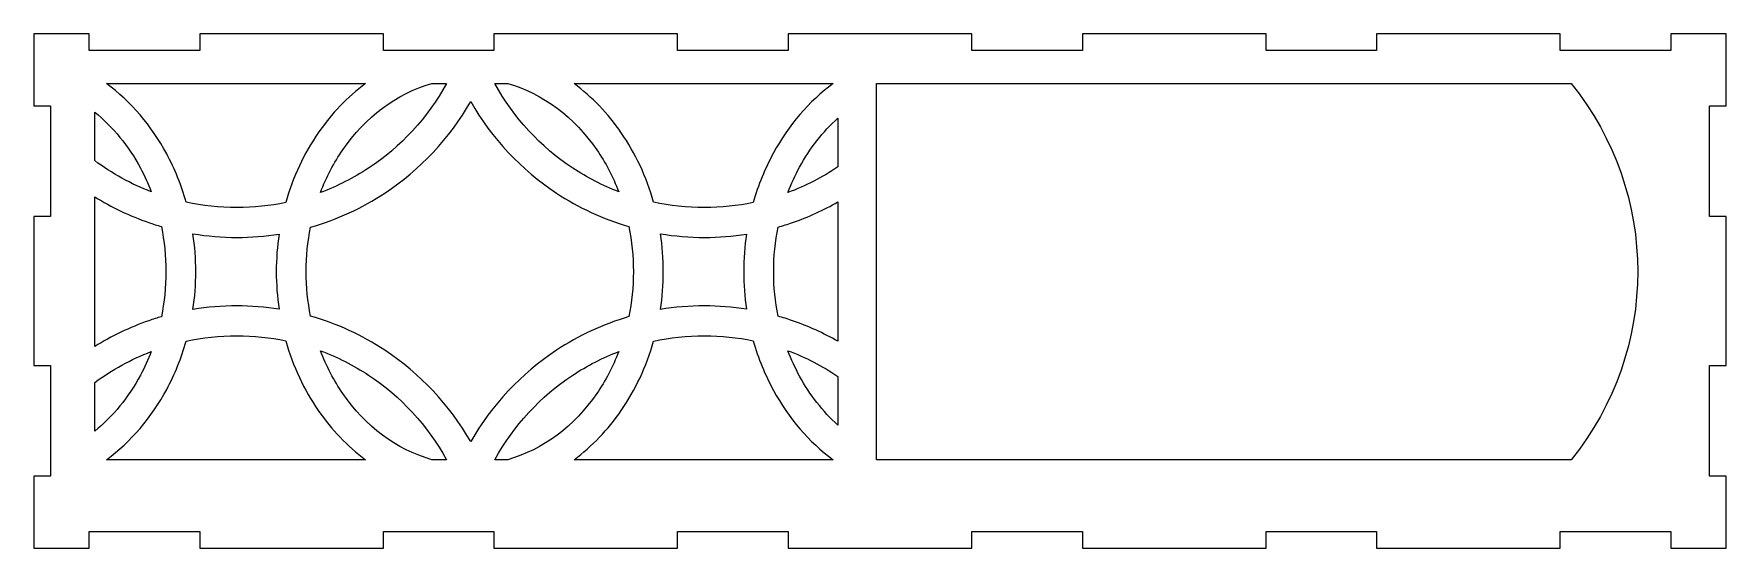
# Model space of a CAD drawing. Header units: millimetres. Extents: x -1649 to 1065, y -1734 to 2335.
# Drawn here: x 19.7 to 325.7, y 1417.7 to 1510.7 of the extents above; entities that cross this region are included whole.
import ezdxf

# ---------------------------------------------------------------- set-up
doc = ezdxf.new("R2010")
doc.units = ezdxf.units.MM
doc.header["$MEASUREMENT"] = 0
doc.layers.add('Camada 1', color=7, linetype='Continuous')

msp = doc.modelspace()

# ---------------------------------------------------------------- linework, layer by layer
at = {"layer": 'Camada 1', "color": 250, "lineweight": 20}
for points, knots in [([(295.7458, 1507.7147), (295.7458, 1507.7147), (315.7458, 1507.7147), (315.7458, 1507.7147), (315.7458, 1507.7147), (315.7458, 1507.7147), (315.7458, 1510.7147), (315.7458, 1510.7147), (315.7458, 1510.7147), (315.7458, 1510.7147), (325.7458, 1510.7147), (325.7458, 1510.7147), (325.7458, 1510.7147), (325.7458, 1510.7147), (325.7458, 1497.7147), (325.7458, 1497.7147), (325.7458, 1497.7147), (325.7458, 1497.7147), (322.7458, 1497.7147), (322.7458, 1497.7147), (322.7458, 1497.7147), (322.7458, 1497.7147), (322.7458, 1477.7147), (322.7458, 1477.7147), (322.7458, 1477.7147), (322.7458, 1477.7147), (325.7458, 1477.7147), (325.7458, 1477.7147), (325.7458, 1477.7147), (325.7458, 1477.7147), (325.7458, 1450.7147), (325.7458, 1450.7147), (325.7458, 1450.7147), (325.7458, 1450.7147), (322.7458, 1450.7147), (322.7458, 1450.7147), (322.7458, 1450.7147), (322.7458, 1450.7147), (322.7458, 1430.7147), (322.7458, 1430.7147), (322.7458, 1430.7147), (322.7458, 1430.7147), (325.7458, 1430.7147), (325.7458, 1430.7147), (325.7458, 1430.7147), (325.7458, 1430.7147), (325.7458, 1417.7147), (325.7458, 1417.7147), (325.7458, 1417.7147), (325.7458, 1417.7147), (315.7458, 1417.7147), (315.7458, 1417.7147), (315.7458, 1417.7147), (315.7458, 1417.7147), (315.7458, 1420.7147), (315.7458, 1420.7147), (315.7458, 1420.7147), (315.7458, 1420.7147), (295.7458, 1420.7147), (295.7458, 1420.7147), (295.7458, 1420.7147), (295.7458, 1420.7147), (295.7458, 1417.7147), (295.7458, 1417.7147), (295.7458, 1417.7147), (295.7458, 1417.7147), (262.5458, 1417.7147), (262.5458, 1417.7147), (262.5458, 1417.7147), (262.5458, 1417.7147), (262.5458, 1420.7147), (262.5458, 1420.7147), (262.5458, 1420.7147), (262.5458, 1420.7147), (242.5458, 1420.7147), (242.5458, 1420.7147), (242.5458, 1420.7147), (242.5458, 1420.7147), (242.5458, 1417.7147), (242.5458, 1417.7147), (242.5458, 1417.7147), (242.5458, 1417.7147), (209.3458, 1417.7147), (209.3458, 1417.7147), (209.3458, 1417.7147), (209.3458, 1417.7147), (209.3458, 1420.7147), (209.3458, 1420.7147), (209.3458, 1420.7147), (209.3458, 1420.7147), (189.3458, 1420.7147), (189.3458, 1420.7147), (189.3458, 1420.7147), (189.3458, 1420.7147), (189.3458, 1417.7147), (189.3458, 1417.7147), (189.3458, 1417.7147), (189.3458, 1417.7147), (156.1458, 1417.7147), (156.1458, 1417.7147), (156.1458, 1417.7147), (156.1458, 1417.7147), (156.1458, 1420.7147), (156.1458, 1420.7147), (156.1458, 1420.7147), (156.1458, 1420.7147), (136.1458, 1420.7147), (136.1458, 1420.7147), (136.1458, 1420.7147), (136.1458, 1420.7147), (136.1458, 1417.7147), (136.1458, 1417.7147), (136.1458, 1417.7147), (136.1458, 1417.7147), (102.9458, 1417.7147), (102.9458, 1417.7147), (102.9458, 1417.7147), (102.9458, 1417.7147), (102.9458, 1420.7147), (102.9458, 1420.7147), (102.9458, 1420.7147), (102.9458, 1420.7147), (82.9458, 1420.7147), (82.9458, 1420.7147), (82.9458, 1420.7147), (82.9458, 1420.7147), (82.9458, 1417.7147), (82.9458, 1417.7147), (82.9458, 1417.7147), (82.9458, 1417.7147), (49.7458, 1417.7147), (49.7458, 1417.7147), (49.7458, 1417.7147), (49.7458, 1417.7147), (49.7458, 1420.7147), (49.7458, 1420.7147), (49.7458, 1420.7147), (49.7458, 1420.7147), (29.7458, 1420.7147), (29.7458, 1420.7147), (29.7458, 1420.7147), (29.7458, 1420.7147), (29.7458, 1417.7147), (29.7458, 1417.7147), (29.7458, 1417.7147), (29.7458, 1417.7147), (19.7458, 1417.7147), (19.7458, 1417.7147), (19.7458, 1417.7147), (19.7458, 1417.7147), (19.7458, 1430.7147), (19.7458, 1430.7147), (19.7458, 1430.7147), (19.7458, 1430.7147), (22.7458, 1430.7147), (22.7458, 1430.7147), (22.7458, 1430.7147), (22.7458, 1438.4168), (22.7458, 1442.8167), (22.7458, 1450.7147), (22.7458, 1450.7147), (22.7458, 1450.7147), (19.7458, 1450.7147), (19.7458, 1450.7147), (19.7458, 1450.7147), (19.7458, 1450.7147), (19.7458, 1477.7147), (19.7458, 1477.7147), (19.7458, 1477.7147), (19.7458, 1477.7147), (22.7458, 1477.7147), (22.7458, 1477.7147), (22.7458, 1477.7147), (22.7458, 1477.7147), (22.7458, 1497.7147), (22.7458, 1497.7147), (22.7458, 1497.7147), (22.7458, 1497.7147), (19.7458, 1497.7147), (19.7458, 1497.7147), (19.7458, 1497.7147), (19.7458, 1497.7147), (19.7458, 1510.7147), (19.7458, 1510.7147), (19.7458, 1510.7147), (19.7458, 1510.7147), (29.7458, 1510.7147), (29.7458, 1510.7147), (29.7458, 1510.7147), (29.7458, 1510.7147), (29.7458, 1507.7147), (29.7458, 1507.7147), (29.7458, 1507.7147), (29.7458, 1507.7147), (49.7458, 1507.7147), (49.7458, 1507.7147), (49.7458, 1507.7147), (49.7458, 1507.7147), (49.7458, 1510.7147), (49.7458, 1510.7147), (49.7458, 1510.7147), (49.7458, 1510.7147), (82.9458, 1510.7147), (82.9458, 1510.7147), (82.9458, 1510.7147), (82.9458, 1510.7147), (82.9458, 1507.7147), (82.9458, 1507.7147), (82.9458, 1507.7147), (82.9458, 1507.7147), (102.9458, 1507.7147), (102.9458, 1507.7147), (102.9458, 1507.7147), (102.9458, 1507.7147), (102.9458, 1510.7147), (102.9458, 1510.7147), (102.9458, 1510.7147), (102.9458, 1510.7147), (136.1458, 1510.7147), (136.1458, 1510.7147), (136.1458, 1510.7147), (136.1458, 1510.7147), (136.1458, 1507.7147), (136.1458, 1507.7147), (136.1458, 1507.7147), (136.1458, 1507.7147), (156.1458, 1507.7147), (156.1458, 1507.7147), (156.1458, 1507.7147), (156.1458, 1507.7147), (156.1458, 1510.7147), (156.1458, 1510.7147), (156.1458, 1510.7147), (156.1458, 1510.7147), (189.3458, 1510.7147), (189.3458, 1510.7147), (189.3458, 1510.7147), (189.3458, 1510.7147), (189.3458, 1507.7147), (189.3458, 1507.7147), (189.3458, 1507.7147), (189.3458, 1507.7147), (209.3458, 1507.7147), (209.3458, 1507.7147), (209.3458, 1507.7147), (209.3458, 1507.7147), (209.3458, 1510.7147), (209.3458, 1510.7147), (209.3458, 1510.7147), (209.3458, 1510.7147), (242.5458, 1510.7147), (242.5458, 1510.7147), (242.5458, 1510.7147), (242.5458, 1510.7147), (242.5458, 1507.7147), (242.5458, 1507.7147), (242.5458, 1507.7147), (242.5458, 1507.7147), (262.5458, 1507.7147), (262.5458, 1507.7147), (262.5458, 1507.7147), (262.5458, 1507.7147), (262.5458, 1510.7147), (262.5458, 1510.7147), (262.5458, 1510.7147), (262.5458, 1510.7147), (295.7458, 1510.7147), (295.7458, 1510.7147), (295.7458, 1510.7147), (295.7458, 1510.7147), (295.7458, 1507.7147), (295.7458, 1507.7147)], [0, 0, 0, 0, 0.01449275, 0.01449275, 0.01449275, 0.01449275, 0.02898551, 0.02898551, 0.02898551, 0.02898551, 0.04347826, 0.04347826, 0.04347826, 0.04347826, 0.05797101, 0.05797101, 0.05797101, 0.05797101, 0.07246377, 0.07246377, 0.07246377, 0.07246377, 0.08695652, 0.08695652, 0.08695652, 0.08695652, 0.10144928, 0.10144928, 0.10144928, 0.10144928, 0.11594203, 0.11594203, 0.11594203, 0.11594203, 0.13043478, 0.13043478, 0.13043478, 0.13043478, 0.14492754, 0.14492754, 0.14492754, 0.14492754, 0.15942029, 0.15942029, 0.15942029, 0.15942029, 0.17391304, 0.17391304, 0.17391304, 0.17391304, 0.1884058, 0.1884058, 0.1884058, 0.1884058, 0.20289855, 0.20289855, 0.20289855, 0.20289855, 0.2173913, 0.2173913, 0.2173913, 0.2173913, 0.23188406, 0.23188406, 0.23188406, 0.23188406, 0.24637681, 0.24637681, 0.24637681, 0.24637681, 0.26086957, 0.26086957, 0.26086957, 0.26086957, 0.27536232, 0.27536232, 0.27536232, 0.27536232, 0.28985507, 0.28985507, 0.28985507, 0.28985507, 0.30434783, 0.30434783, 0.30434783, 0.30434783, 0.31884058, 0.31884058, 0.31884058, 0.31884058, 0.33333333, 0.33333333, 0.33333333, 0.33333333, 0.34782609, 0.34782609, 0.34782609, 0.34782609, 0.36231884, 0.36231884, 0.36231884, 0.36231884, 0.37681159, 0.37681159, 0.37681159, 0.37681159, 0.39130435, 0.39130435, 0.39130435, 0.39130435, 0.4057971, 0.4057971, 0.4057971, 0.4057971, 0.42028986, 0.42028986, 0.42028986, 0.42028986, 0.43478261, 0.43478261, 0.43478261, 0.43478261, 0.44927536, 0.44927536, 0.44927536, 0.44927536, 0.46376812, 0.46376812, 0.46376812, 0.46376812, 0.47826087, 0.47826087, 0.47826087, 0.47826087, 0.49275362, 0.49275362, 0.49275362, 0.49275362, 0.50724638, 0.50724638, 0.50724638, 0.50724638, 0.52173913, 0.52173913, 0.52173913, 0.52173913, 0.53623188, 0.53623188, 0.53623188, 0.53623188, 0.55072464, 0.55072464, 0.55072464, 0.55072464, 0.56521739, 0.56521739, 0.56521739, 0.56521739, 0.57971014, 0.57971014, 0.57971014, 0.57971014, 0.5942029, 0.5942029, 0.5942029, 0.5942029, 0.60869565, 0.60869565, 0.60869565, 0.60869565, 0.62318841, 0.62318841, 0.62318841, 0.62318841, 0.63768116, 0.63768116, 0.63768116, 0.63768116, 0.65217391, 0.65217391, 0.65217391, 0.65217391, 0.66666667, 0.66666667, 0.66666667, 0.66666667, 0.68115942, 0.68115942, 0.68115942, 0.68115942, 0.69565217, 0.69565217, 0.69565217, 0.69565217, 0.71014493, 0.71014493, 0.71014493, 0.71014493, 0.72463768, 0.72463768, 0.72463768, 0.72463768, 0.73913043, 0.73913043, 0.73913043, 0.73913043, 0.75362319, 0.75362319, 0.75362319, 0.75362319, 0.76811594, 0.76811594, 0.76811594, 0.76811594, 0.7826087, 0.7826087, 0.7826087, 0.7826087, 0.79710145, 0.79710145, 0.79710145, 0.79710145, 0.8115942, 0.8115942, 0.8115942, 0.8115942, 0.82608696, 0.82608696, 0.82608696, 0.82608696, 0.84057971, 0.84057971, 0.84057971, 0.84057971, 0.85507246, 0.85507246, 0.85507246, 0.85507246, 0.86956522, 0.86956522, 0.86956522, 0.86956522, 0.88405797, 0.88405797, 0.88405797, 0.88405797, 0.89855072, 0.89855072, 0.89855072, 0.89855072, 0.91304348, 0.91304348, 0.91304348, 0.91304348, 0.92753623, 0.92753623, 0.92753623, 0.92753623, 0.94202899, 0.94202899, 0.94202899, 0.94202899, 0.95652174, 0.95652174, 0.95652174, 0.95652174, 0.97101449, 0.97101449, 0.97101449, 0.97101449, 1, 1, 1, 1]), ([(56.4664, 1479.3142), (59.494, 1479.3142), (62.4476, 1479.6238), (65.2972, 1480.2133), (65.2972, 1480.2133), (66.6025, 1484.8364), (68.6111, 1489.0954), (71.1764, 1492.8178), (71.1764, 1492.8178), (73.5741, 1496.297), (76.4587, 1499.3083), (79.7123, 1501.7147), (79.7123, 1501.7147), (79.7123, 1501.7147), (32.901, 1501.7147), (32.901, 1501.7147), (32.901, 1501.7147), (37.2946, 1498.4655), (41.0151, 1494.113), (43.7702, 1488.9974), (43.7702, 1488.9974), (45.2288, 1486.2891), (46.4179, 1483.3664), (47.2938, 1480.2808), (47.2938, 1480.2808), (50.2415, 1479.6477), (53.31, 1479.3142), (56.4664, 1479.3142)], [0, 0, 0, 0, 0.125, 0.125, 0.125, 0.125, 0.25, 0.25, 0.25, 0.25, 0.375, 0.375, 0.375, 0.375, 0.5, 0.5, 0.5, 0.5, 0.625, 0.625, 0.625, 0.625, 0.75, 0.75, 0.75, 0.75, 1, 1, 1, 1]), ([(80.2596, 1486.4284), (86.1134, 1490.2908), (90.974, 1495.5422), (94.3744, 1501.7147), (94.3744, 1501.7147), (94.3744, 1501.7147), (91.6997, 1501.7147), (91.6997, 1501.7147), (91.6997, 1501.7147), (85.2754, 1499.9067), (79.6544, 1495.6177), (75.6136, 1489.7541), (75.6136, 1489.7541), (73.997, 1487.4083), (72.6339, 1484.8109), (71.5725, 1482.0181), (71.5725, 1482.0181), (74.651, 1483.1634), (77.562, 1484.6485), (80.2596, 1486.4284)], [0, 0, 0, 0, 0.16666667, 0.16666667, 0.16666667, 0.16666667, 0.33333333, 0.33333333, 0.33333333, 0.33333333, 0.5, 0.5, 0.5, 0.5, 0.66666667, 0.66666667, 0.66666667, 0.66666667, 1, 1, 1, 1]), ([(121.5241, 1489.7541), (117.4832, 1495.6177), (111.8622, 1499.9067), (105.4379, 1501.7147), (105.4379, 1501.7147), (105.4379, 1501.7147), (103.0876, 1501.7147), (103.0876, 1501.7147), (103.0876, 1501.7147), (106.488, 1495.5422), (111.3486, 1490.2908), (117.2025, 1486.4284), (117.2025, 1486.4284), (119.7889, 1484.7218), (122.5716, 1483.2862), (125.51, 1482.1613), (125.51, 1482.1613), (124.4567, 1484.8996), (123.113, 1487.4485), (121.5241, 1489.7541)], [0, 0, 0, 0, 0.16666667, 0.16666667, 0.16666667, 0.16666667, 0.33333333, 0.33333333, 0.33333333, 0.33333333, 0.5, 0.5, 0.5, 0.5, 0.66666667, 0.66666667, 0.66666667, 0.66666667, 1, 1, 1, 1]), ([(149.8268, 1480.2087), (150.7253, 1483.3903), (151.9567, 1486.4003), (153.4737, 1489.1822), (153.4737, 1489.1822), (156.2198, 1494.218), (159.9061, 1498.5048), (164.2509, 1501.7147), (164.2509, 1501.7147), (164.2509, 1501.7147), (117.4254, 1501.7147), (117.4254, 1501.7147), (117.4254, 1501.7147), (120.679, 1499.3083), (123.5635, 1496.2971), (125.9612, 1492.8178), (125.9612, 1492.8178), (128.513, 1489.115), (130.5138, 1484.8812), (131.8197, 1480.2863), (131.8197, 1480.2863), (134.7757, 1479.6496), (137.8457, 1479.3142), (140.9957, 1479.3142), (140.9957, 1479.3142), (144.0304, 1479.3142), (146.984, 1479.6224), (149.8268, 1480.2087)], [0, 0, 0, 0, 0.125, 0.125, 0.125, 0.125, 0.25, 0.25, 0.25, 0.25, 0.375, 0.375, 0.375, 0.375, 0.5, 0.5, 0.5, 0.5, 0.625, 0.625, 0.625, 0.625, 0.75, 0.75, 0.75, 0.75, 1, 1, 1, 1]), ([(297.7458, 1433.7147), (313.7458, 1453.5578), (313.7458, 1481.8716), (297.7458, 1501.7147), (297.7458, 1501.7147), (297.7458, 1501.7147), (172.125, 1501.7147), (172.125, 1501.7147), (172.125, 1501.7147), (172.125, 1501.7147), (172.125, 1433.7147), (172.125, 1433.7147), (172.125, 1433.7147), (172.125, 1433.7147), (297.7458, 1433.7147), (297.7458, 1433.7147)], [0, 0, 0, 0, 0.2, 0.2, 0.2, 0.2, 0.4, 0.4, 0.4, 0.4, 0.6, 0.6, 0.6, 0.6, 1, 1, 1, 1]), ([(40.9814, 1482.1571), (40.4095, 1483.6436), (39.752, 1485.0744), (39.0161, 1486.4408), (39.0161, 1486.4408), (36.8643, 1490.436), (34.0452, 1493.8803), (30.7458, 1496.5553), (30.7458, 1496.5553), (30.7458, 1496.5553), (30.7458, 1487.7887), (30.7458, 1487.7887), (30.7458, 1487.7887), (33.8738, 1485.4697), (37.3124, 1483.5657), (40.9814, 1482.1571)], [0, 0, 0, 0, 0.2, 0.2, 0.2, 0.2, 0.4, 0.4, 0.4, 0.4, 0.6, 0.6, 0.6, 0.6, 1, 1, 1, 1]), ([(128.1449, 1467.7147), (128.1449, 1470.5189), (127.8662, 1473.2437), (127.3398, 1475.854), (127.3398, 1475.854), (122.6446, 1477.2277), (118.2404, 1479.2911), (114.2444, 1481.9278), (114.2444, 1481.9278), (107.864, 1486.1376), (102.5343, 1491.8067), (98.731, 1498.4574), (98.731, 1498.4574), (94.9277, 1491.8068), (89.5982, 1486.1377), (83.2177, 1481.9278), (83.2177, 1481.9278), (79.1242, 1479.2268), (74.6021, 1477.1271), (69.7778, 1475.7544), (69.7778, 1475.7544), (69.2645, 1473.1744), (68.9928, 1470.4831), (68.9928, 1467.7147), (68.9928, 1467.7147), (68.9928, 1464.9463), (69.2645, 1462.2551), (69.7778, 1459.6751), (69.7778, 1459.6751), (74.6021, 1458.3023), (79.1241, 1456.2027), (83.2176, 1453.5017), (83.2176, 1453.5017), (89.598, 1449.2917), (94.9277, 1443.6227), (98.731, 1436.972), (98.731, 1436.972), (102.5343, 1443.6226), (107.864, 1449.2917), (114.2444, 1453.5017), (114.2444, 1453.5017), (118.2404, 1456.1384), (122.6446, 1458.2017), (127.3398, 1459.5755), (127.3398, 1459.5755), (127.8662, 1462.1857), (128.1449, 1464.9106), (128.1449, 1467.7147)], [0, 0, 0, 0, 0.07692308, 0.07692308, 0.07692308, 0.07692308, 0.15384615, 0.15384615, 0.15384615, 0.15384615, 0.23076923, 0.23076923, 0.23076923, 0.23076923, 0.30769231, 0.30769231, 0.30769231, 0.30769231, 0.38461538, 0.38461538, 0.38461538, 0.38461538, 0.46153846, 0.46153846, 0.46153846, 0.46153846, 0.53846154, 0.53846154, 0.53846154, 0.53846154, 0.61538462, 0.61538462, 0.61538462, 0.61538462, 0.69230769, 0.69230769, 0.69230769, 0.69230769, 0.76923077, 0.76923077, 0.76923077, 0.76923077, 0.84615385, 0.84615385, 0.84615385, 0.84615385, 1, 1, 1, 1]), ([(156.0979, 1482.0121), (159.2959, 1483.2046), (162.3223, 1484.7724), (165.125, 1486.663), (165.125, 1486.663), (165.125, 1486.663), (165.125, 1495.4733), (165.125, 1495.4733), (165.125, 1495.4733), (162.4106, 1493.0147), (160.0653, 1490.0129), (158.2067, 1486.6045), (158.2067, 1486.6045), (157.4108, 1485.145), (156.705, 1483.6106), (156.0979, 1482.0121)], [0, 0, 0, 0, 0.2, 0.2, 0.2, 0.2, 0.4, 0.4, 0.4, 0.4, 0.6, 0.6, 0.6, 0.6, 1, 1, 1, 1]), ([(42.8091, 1475.8609), (42.0476, 1476.0838), (41.2932, 1476.3247), (40.5466, 1476.5834), (40.5466, 1476.5834), (37.0787, 1477.7847), (33.7955, 1479.3605), (30.7458, 1481.2608), (30.7458, 1481.2608), (30.7458, 1481.2608), (30.7458, 1454.1687), (30.7458, 1454.1687), (30.7458, 1454.1687), (33.7955, 1456.069), (37.0787, 1457.6448), (40.5466, 1458.8461), (40.5466, 1458.8461), (41.2932, 1459.1048), (42.0474, 1459.3456), (42.809, 1459.5686), (42.809, 1459.5686), (43.3365, 1462.181), (43.6156, 1464.9083), (43.6156, 1467.7147), (43.6156, 1467.7147), (43.6156, 1470.5211), (43.3366, 1473.2485), (42.8091, 1475.8609)], [0, 0, 0, 0, 0.125, 0.125, 0.125, 0.125, 0.25, 0.25, 0.25, 0.25, 0.375, 0.375, 0.375, 0.375, 0.5, 0.5, 0.5, 0.5, 0.625, 0.625, 0.625, 0.625, 0.75, 0.75, 0.75, 0.75, 1, 1, 1, 1]), ([(165.125, 1455.1186), (165.125, 1455.1186), (165.125, 1480.3109), (165.125, 1480.3109), (165.125, 1480.3109), (162.5337, 1478.8304), (159.788, 1477.5784), (156.9154, 1476.5833), (156.9154, 1476.5833), (156.0561, 1476.2857), (155.1866, 1476.0114), (154.3075, 1475.7611), (154.3075, 1475.7611), (153.7938, 1473.1798), (153.5221, 1470.4862), (153.5221, 1467.7147), (153.5221, 1467.7147), (153.5221, 1464.9432), (153.7938, 1462.2497), (154.3075, 1459.6684), (154.3075, 1459.6684), (155.1866, 1459.4181), (156.0561, 1459.1438), (156.9154, 1458.8462), (156.9154, 1458.8462), (159.788, 1457.8511), (162.5337, 1456.5991), (165.125, 1455.1186)], [0, 0, 0, 0, 0.125, 0.125, 0.125, 0.125, 0.25, 0.25, 0.25, 0.25, 0.375, 0.375, 0.375, 0.375, 0.5, 0.5, 0.5, 0.5, 0.625, 0.625, 0.625, 0.625, 0.75, 0.75, 0.75, 0.75, 1, 1, 1, 1]), ([(63.5838, 1467.7147), (63.5838, 1470.0261), (63.7531, 1472.2928), (64.0777, 1474.4994), (64.0777, 1474.4994), (61.5971, 1474.1083), (59.0551, 1473.9051), (56.4664, 1473.9051), (56.4664, 1473.9051), (53.7664, 1473.9051), (51.1128, 1474.1281), (48.5229, 1474.5566), (48.5229, 1474.5566), (48.8526, 1472.332), (49.0247, 1470.046), (49.0247, 1467.7147), (49.0247, 1467.7147), (49.0247, 1465.3835), (48.8528, 1463.0975), (48.5229, 1460.8729), (48.5229, 1460.8729), (51.1128, 1461.3014), (53.7664, 1461.5244), (56.4664, 1461.5244), (56.4664, 1461.5244), (59.0551, 1461.5244), (61.5972, 1461.3211), (64.0777, 1460.9301), (64.0777, 1460.9301), (63.7532, 1463.1367), (63.5838, 1465.4034), (63.5838, 1467.7147)], [0, 0, 0, 0, 0.11111111, 0.11111111, 0.11111111, 0.11111111, 0.22222222, 0.22222222, 0.22222222, 0.22222222, 0.33333333, 0.33333333, 0.33333333, 0.33333333, 0.44444444, 0.44444444, 0.44444444, 0.44444444, 0.55555556, 0.55555556, 0.55555556, 0.55555556, 0.66666667, 0.66666667, 0.66666667, 0.66666667, 0.77777778, 0.77777778, 0.77777778, 0.77777778, 1, 1, 1, 1]), ([(148.113, 1467.7147), (148.113, 1470.0269), (148.2827, 1472.295), (148.608, 1474.5031), (148.608, 1474.5031), (146.1232, 1474.1095), (143.5807, 1473.9051), (140.9957, 1473.9051), (140.9957, 1473.9051), (138.2913, 1473.9051), (135.6378, 1474.127), (133.0521, 1474.5531), (133.0521, 1474.5531), (133.3818, 1472.3296), (133.5539, 1470.0448), (133.5539, 1467.7147), (133.5539, 1467.7147), (133.5539, 1465.3847), (133.3818, 1463.0998), (133.0521, 1460.8764), (133.0521, 1460.8764), (135.6377, 1461.3025), (138.2913, 1461.5244), (140.9957, 1461.5244), (140.9957, 1461.5244), (143.5807, 1461.5244), (146.123, 1461.32), (148.6079, 1460.9265), (148.6079, 1460.9265), (148.2826, 1463.1344), (148.113, 1465.4025), (148.113, 1467.7147)], [0, 0, 0, 0, 0.11111111, 0.11111111, 0.11111111, 0.11111111, 0.22222222, 0.22222222, 0.22222222, 0.22222222, 0.33333333, 0.33333333, 0.33333333, 0.33333333, 0.44444444, 0.44444444, 0.44444444, 0.44444444, 0.55555556, 0.55555556, 0.55555556, 0.55555556, 0.66666667, 0.66666667, 0.66666667, 0.66666667, 0.77777778, 0.77777778, 0.77777778, 0.77777778, 1, 1, 1, 1]), ([(65.2972, 1455.2162), (62.4476, 1455.8057), (59.494, 1456.1153), (56.4664, 1456.1153), (56.4664, 1456.1153), (53.31, 1456.1153), (50.2415, 1455.7818), (47.2938, 1455.1487), (47.2938, 1455.1487), (46.4179, 1452.0631), (45.2288, 1449.1403), (43.7702, 1446.4321), (43.7702, 1446.4321), (41.015, 1441.3164), (37.2946, 1436.9639), (32.9008, 1433.7147), (32.9008, 1433.7147), (32.9008, 1433.7147), (79.7123, 1433.7147), (79.7123, 1433.7147), (79.7123, 1433.7147), (76.4587, 1436.1211), (73.5742, 1439.1323), (71.1766, 1442.6115), (71.1766, 1442.6115), (68.6111, 1446.334), (66.6025, 1450.593), (65.2972, 1455.2162)], [0, 0, 0, 0, 0.125, 0.125, 0.125, 0.125, 0.25, 0.25, 0.25, 0.25, 0.375, 0.375, 0.375, 0.375, 0.5, 0.5, 0.5, 0.5, 0.625, 0.625, 0.625, 0.625, 0.75, 0.75, 0.75, 0.75, 1, 1, 1, 1]), ([(164.2514, 1433.7147), (159.9064, 1436.9246), (156.2199, 1441.2114), (153.4737, 1446.2473), (153.4737, 1446.2473), (151.9567, 1449.0292), (150.7253, 1452.0392), (149.8267, 1455.2208), (149.8267, 1455.2208), (146.9837, 1455.8071), (144.0304, 1456.1153), (140.9957, 1456.1153), (140.9957, 1456.1153), (137.8457, 1456.1153), (134.7757, 1455.78), (131.8197, 1455.1432), (131.8197, 1455.1432), (130.5138, 1450.5482), (128.5129, 1446.3144), (125.961, 1442.6115), (125.961, 1442.6115), (123.5634, 1439.1323), (120.6789, 1436.1211), (117.4252, 1433.7147), (117.4252, 1433.7147), (117.4252, 1433.7147), (164.2514, 1433.7147), (164.2514, 1433.7147)], [0, 0, 0, 0, 0.125, 0.125, 0.125, 0.125, 0.25, 0.25, 0.25, 0.25, 0.375, 0.375, 0.375, 0.375, 0.5, 0.5, 0.5, 0.5, 0.625, 0.625, 0.625, 0.625, 0.75, 0.75, 0.75, 0.75, 1, 1, 1, 1]), ([(39.0161, 1448.9887), (39.752, 1450.3551), (40.4094, 1451.7859), (40.9813, 1453.2724), (40.9813, 1453.2724), (37.3123, 1451.8638), (33.8738, 1449.9598), (30.7458, 1447.6408), (30.7458, 1447.6408), (30.7458, 1447.6408), (30.7458, 1438.8742), (30.7458, 1438.8742), (30.7458, 1438.8742), (34.0452, 1441.5492), (36.8643, 1444.9935), (39.0161, 1448.9887)], [0, 0, 0, 0, 0.2, 0.2, 0.2, 0.2, 0.4, 0.4, 0.4, 0.4, 0.6, 0.6, 0.6, 0.6, 1, 1, 1, 1]), ([(80.2595, 1449.0011), (77.562, 1450.781), (74.6509, 1452.2661), (71.5724, 1453.4114), (71.5724, 1453.4114), (72.6339, 1450.6186), (73.997, 1448.021), (75.6137, 1445.6752), (75.6137, 1445.6752), (79.6546, 1439.8116), (85.2756, 1435.5226), (91.7, 1433.7147), (91.7, 1433.7147), (91.7, 1433.7147), (94.3744, 1433.7147), (94.3744, 1433.7147), (94.3744, 1433.7147), (90.974, 1439.8872), (86.1134, 1445.1386), (80.2595, 1449.0011)], [0, 0, 0, 0, 0.16666667, 0.16666667, 0.16666667, 0.16666667, 0.33333333, 0.33333333, 0.33333333, 0.33333333, 0.5, 0.5, 0.5, 0.5, 0.66666667, 0.66666667, 0.66666667, 0.66666667, 1, 1, 1, 1]), ([(121.5239, 1445.6752), (123.1128, 1447.9809), (124.4566, 1450.5299), (125.5099, 1453.2682), (125.5099, 1453.2682), (122.5715, 1452.1432), (119.7889, 1450.7077), (117.2025, 1449.0011), (117.2025, 1449.0011), (111.3486, 1445.1386), (106.488, 1439.8872), (103.0876, 1433.7147), (103.0876, 1433.7147), (103.0876, 1433.7147), (105.4375, 1433.7147), (105.4375, 1433.7147), (105.4375, 1433.7147), (111.8619, 1435.5226), (117.483, 1439.8116), (121.5239, 1445.6752)], [0, 0, 0, 0, 0.16666667, 0.16666667, 0.16666667, 0.16666667, 0.33333333, 0.33333333, 0.33333333, 0.33333333, 0.5, 0.5, 0.5, 0.5, 0.66666667, 0.66666667, 0.66666667, 0.66666667, 1, 1, 1, 1]), ([(165.125, 1448.7665), (162.3223, 1450.657), (159.2957, 1452.2248), (156.0978, 1453.4174), (156.0978, 1453.4174), (156.7048, 1451.8188), (157.4108, 1450.2845), (158.2067, 1448.825), (158.2067, 1448.825), (160.0653, 1445.4166), (162.4106, 1442.4148), (165.125, 1439.9562), (165.125, 1439.9562), (165.125, 1439.9562), (165.125, 1448.7665), (165.125, 1448.7665)], [0, 0, 0, 0, 0.2, 0.2, 0.2, 0.2, 0.4, 0.4, 0.4, 0.4, 0.6, 0.6, 0.6, 0.6, 1, 1, 1, 1])]:
    msp.add_open_spline(points, degree=3, knots=knots, dxfattribs=at)

doc.saveas('drawing.dxf')
